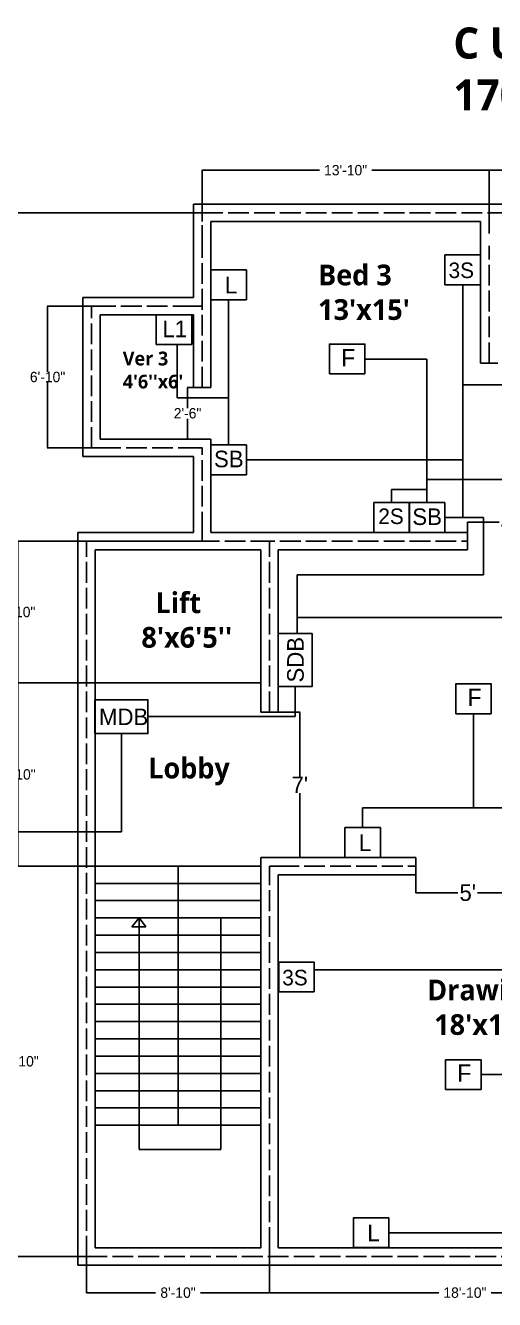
# Model space of a CAD drawing. Header units: inches. Extents: x 634 to 2405, y -24 to 1181.
# Drawn here: x 1010 to 1281, y 49 to 786 of the extents above; entities that cross this region are included whole.
import ezdxf

# ---------------------------------------------------------------- set-up
doc = ezdxf.new("R2010")
doc.units = ezdxf.units.IN
doc.header["$MEASUREMENT"] = 0
doc.linetypes.add('ACAD_ISO02W100', pattern=[15, 12, -3])
doc.dimstyles.get("Standard").update_dxf_attribs({"dimtxt": 12, "dimasz": 0.18, "dimexe": 0.18, "dimexo": 0.0625, "dimgap": 0.09, "dimtad": 0, "dimtih": 1, "dimtoh": 1, "dimdec": 0, "dimzin": 0, "dimdsep": 46, "dimlunit": 3, "dimtxsty": 'Standard', "dimcen": 0.09, "dimaunit": 1, "dimadec": 0, "dimazin": 0, "dimtfac": 1, "dimtdec": 0, "dimtofl": 0, "dimtmove": 0, "dimatfit": 3, "dimfxl": 1, "dimtolj": 1, "dimtzin": 0, "dimarcsym": 0})

# ---------------------------------------------------------------- blocks, each defined once
blk = doc.blocks.new('*D5')
at = {"color": 0, "lineweight": -2}
for p, q in [((1111.93, 576.79), (1103.32, 576.79)), ((1103.5, 576.61), (1103.5, 564.88)), ((1103.5, 546.97), (1103.5, 558.7)), ((1106.93, 546.79), (1103.32, 546.79))]:
    blk.add_line(p, q, dxfattribs=at)
at = {"color": 0}
for points in [[(1103.47, 576.61), (1103.53, 576.61), (1103.5, 576.79)], [(1103.47, 546.97), (1103.53, 546.97), (1103.5, 546.79)]]:
    blk.add_solid(points, dxfattribs=at)
at = {"layer": 'Defpoints', "color": 0}
for p in [(1111.99, 576.79), (1103.5, 546.79), (1106.99, 546.79)]:
    blk.add_point(p, dxfattribs=at)
at = {"color": 0, "insert": (1103.5, 561.79), "char_height": 6, "attachment_point": 5}
blk.add_mtext('\\A1;2\'-6"', dxfattribs=at)
blk = doc.blocks.new('*D11')
at = {"color": 0, "lineweight": -2}
for p, q in [((1049.93, 299.79), (1004.77, 299.79)), ((1004.95, 299.61), (1004.95, 189.88)), ((1004.95, 73.97), (1004.95, 183.7)), ((1044.93, 73.79), (1004.77, 73.79))]:
    blk.add_line(p, q, dxfattribs=at)
at = {"color": 0}
for points in [[(1004.92, 299.61), (1004.98, 299.61), (1004.95, 299.79)], [(1004.92, 73.97), (1004.98, 73.97), (1004.95, 73.79)]]:
    blk.add_solid(points, dxfattribs=at)
at = {"layer": 'Defpoints', "color": 0}
for p in [(1049.99, 299.79), (1004.95, 73.79), (1044.99, 73.79)]:
    blk.add_point(p, dxfattribs=at)
at = {"color": 0, "insert": (1004.95, 186.79), "char_height": 6, "attachment_point": 5}
blk.add_mtext('\\A1;18\'-10"', dxfattribs=at)
blk = doc.blocks.new('*D12')
at = {"color": 0, "lineweight": -2}
for p, q in [((1049.93, 405.79), (1005.22, 405.79)), ((1005.4, 405.61), (1005.4, 355.88)), ((1005.4, 299.97), (1005.4, 349.7)), ((1044.93, 299.79), (1005.22, 299.79))]:
    blk.add_line(p, q, dxfattribs=at)
at = {"color": 0}
for points in [[(1005.37, 405.61), (1005.43, 405.61), (1005.4, 405.79)], [(1005.37, 299.97), (1005.43, 299.97), (1005.4, 299.79)]]:
    blk.add_solid(points, dxfattribs=at)
at = {"layer": 'Defpoints', "color": 0}
for p in [(1005.4, 405.79), (1049.99, 405.79), (1044.99, 299.79)]:
    blk.add_point(p, dxfattribs=at)
at = {"color": 0, "insert": (1005.4, 352.79), "char_height": 6, "attachment_point": 5}
blk.add_mtext('\\A1;8\'-10"', dxfattribs=at)
blk = doc.blocks.new('*D13')
at = {"color": 0, "lineweight": -2}
for p, q in [((1044.93, 487.79), (1005.04, 487.79)), ((1005.22, 487.61), (1005.22, 449.88)), ((1005.22, 405.97), (1005.22, 443.7)), ((1044.93, 405.79), (1005.04, 405.79))]:
    blk.add_line(p, q, dxfattribs=at)
at = {"color": 0}
for points in [[(1005.19, 487.61), (1005.25, 487.61), (1005.22, 487.79)], [(1005.19, 405.97), (1005.25, 405.97), (1005.22, 405.79)]]:
    blk.add_solid(points, dxfattribs=at)
at = {"layer": 'Defpoints', "color": 0}
for p in [(1044.99, 487.79), (1005.22, 405.79), (1044.99, 405.79)]:
    blk.add_point(p, dxfattribs=at)
at = {"color": 0, "insert": (1005.22, 446.79), "char_height": 6, "attachment_point": 5}
blk.add_mtext('\\A1;6\'-10"', dxfattribs=at)
blk = doc.blocks.new('*D14')
at = {"color": 0, "lineweight": -2}
for p, q in [((1111.93, 677.79), (978.27, 677.79)), ((978.45, 677.61), (978.45, 585.88)), ((978.45, 487.97), (978.45, 579.7)), ((1111.93, 487.79), (978.27, 487.79))]:
    blk.add_line(p, q, dxfattribs=at)
at = {"color": 0}
for points in [[(978.42, 677.61), (978.48, 677.61), (978.45, 677.79)], [(978.42, 487.97), (978.48, 487.97), (978.45, 487.79)]]:
    blk.add_solid(points, dxfattribs=at)
at = {"layer": 'Defpoints', "color": 0}
for p in [(978.45, 677.79), (1111.99, 677.79), (1111.99, 487.79)]:
    blk.add_point(p, dxfattribs=at)
at = {"color": 0, "insert": (978.45, 582.79), "char_height": 6, "attachment_point": 5}
blk.add_mtext('\\A1;15\'-10"', dxfattribs=at)
blk = doc.blocks.new('*D15')
at = {"color": 0, "lineweight": -2}
for p, q in [((1047.93, 623.79), (1022.33, 623.79)), ((1022.51, 623.61), (1022.51, 585.88)), ((1022.51, 541.97), (1022.51, 579.7)), ((1047.93, 541.79), (1022.33, 541.79))]:
    blk.add_line(p, q, dxfattribs=at)
at = {"color": 0}
for points in [[(1022.48, 623.61), (1022.54, 623.61), (1022.51, 623.79)], [(1022.48, 541.97), (1022.54, 541.97), (1022.51, 541.79)]]:
    blk.add_solid(points, dxfattribs=at)
at = {"layer": 'Defpoints', "color": 0}
for p in [(1047.99, 623.79), (1022.51, 541.79), (1047.99, 541.79)]:
    blk.add_point(p, dxfattribs=at)
at = {"color": 0, "insert": (1022.51, 582.79), "char_height": 6, "attachment_point": 5}
blk.add_mtext('\\A1;6\'-10"', dxfattribs=at)
blk = doc.blocks.new('*D16')
at = {"color": 0, "lineweight": -2}
for p, q in [((1111.93, 677.85), (1111.93, 702.67)), ((1112.11, 702.49), (1179.87, 702.49)), ((1277.81, 702.49), (1210.05, 702.49)), ((1277.99, 677.85), (1277.99, 702.67))]:
    blk.add_line(p, q, dxfattribs=at)
at = {"color": 0}
for points in [[(1112.11, 702.52), (1112.11, 702.46), (1111.93, 702.49)], [(1277.81, 702.52), (1277.81, 702.46), (1277.99, 702.49)]]:
    blk.add_solid(points, dxfattribs=at)
at = {"layer": 'Defpoints', "color": 0}
for p in [(1277.99, 702.49), (1111.93, 677.79), (1277.99, 677.79)]:
    blk.add_point(p, dxfattribs=at)
at = {"color": 0, "insert": (1194.96, 702.49), "char_height": 6, "attachment_point": 5}
blk.add_mtext('\\A1;13\'-10"', dxfattribs=at)
blk = doc.blocks.new('*D17')
at = {"color": 0, "lineweight": -2}
for p, q in [((1277.99, 677.91), (1277.99, 702.67)), ((1278.17, 702.49), (1298.4, 702.49)), ((1341.81, 702.49), (1321.58, 702.49)), ((1341.99, 677.91), (1341.99, 702.67))]:
    blk.add_line(p, q, dxfattribs=at)
at = {"color": 0}
for points in [[(1278.17, 702.52), (1278.17, 702.46), (1277.99, 702.49)], [(1341.81, 702.52), (1341.81, 702.46), (1341.99, 702.49)]]:
    blk.add_solid(points, dxfattribs=at)
at = {"layer": 'Defpoints', "color": 0}
for p in [(1341.99, 702.49), (1277.99, 677.85), (1341.99, 677.85)]:
    blk.add_point(p, dxfattribs=at)
at = {"color": 0, "insert": (1309.99, 702.49), "char_height": 6, "attachment_point": 5}
blk.add_mtext('\\A1;5\'-4"', dxfattribs=at)
blk = doc.blocks.new('*D28')
at = {"color": 0, "lineweight": -2}
for p, q in [((1150.99, 73.6), (1150.99, 52.71)), ((1376.99, 73.6), (1376.99, 52.71)), ((1151.17, 52.89), (1248.9, 52.89)), ((1376.81, 52.89), (1279.08, 52.89))]:
    blk.add_line(p, q, dxfattribs=at)
at = {"color": 0}
for points in [[(1151.17, 52.92), (1151.17, 52.86), (1150.99, 52.89)], [(1376.81, 52.92), (1376.81, 52.86), (1376.99, 52.89)]]:
    blk.add_solid(points, dxfattribs=at)
at = {"layer": 'Defpoints', "color": 0}
for p in [(1150.99, 73.66), (1376.99, 73.66), (1150.99, 52.89)]:
    blk.add_point(p, dxfattribs=at)
at = {"color": 0, "insert": (1263.99, 52.89), "char_height": 6, "attachment_point": 5}
blk.add_mtext('\\A1;18\'-10"', dxfattribs=at)
blk = doc.blocks.new('*D29')
at = {"color": 0, "lineweight": -2}
for p, q in [((1044.99, 73.54), (1044.99, 52.71)), ((1150.99, 73.54), (1150.99, 52.71)), ((1045.17, 52.89), (1084.9, 52.89)), ((1150.81, 52.89), (1111.08, 52.89))]:
    blk.add_line(p, q, dxfattribs=at)
at = {"color": 0}
for points in [[(1045.17, 52.92), (1045.17, 52.86), (1044.99, 52.89)], [(1150.81, 52.92), (1150.81, 52.86), (1150.99, 52.89)]]:
    blk.add_solid(points, dxfattribs=at)
at = {"layer": 'Defpoints', "color": 0}
for p in [(1044.99, 73.6), (1150.99, 73.6), (1044.99, 52.89)]:
    blk.add_point(p, dxfattribs=at)
at = {"color": 0, "insert": (1097.99, 52.89), "char_height": 6, "attachment_point": 5}
blk.add_mtext('\\A1;8\'-10"', dxfattribs=at)
blk = doc.blocks.new('*D30')
at = {"color": 0, "lineweight": -2}
for p, q in [((1151.05, 388.79), (1168.63, 388.79)), ((1168.45, 388.61), (1168.45, 351.68)), ((1168.45, 304.97), (1168.45, 341.9)), ((1151.05, 304.79), (1168.63, 304.79))]:
    blk.add_line(p, q, dxfattribs=at)
at = {"color": 0}
for points in [[(1168.42, 388.61), (1168.48, 388.61), (1168.45, 388.79)], [(1168.42, 304.97), (1168.48, 304.97), (1168.45, 304.79)]]:
    blk.add_solid(points, dxfattribs=at)
at = {"layer": 'Defpoints', "color": 0}
for p in [(1150.99, 388.79), (1150.99, 304.79), (1168.45, 304.79)]:
    blk.add_point(p, dxfattribs=at)
at = {"color": 0, "insert": (1168.45, 346.79), "char_height": 9.6, "attachment_point": 5}
blk.add_mtext("\\A1;7'", dxfattribs=at)
blk = doc.blocks.new('*D31')
at = {"color": 0, "lineweight": -2}
for p, q in [((1235.62, 299.73), (1235.62, 284.17)), ((1295.62, 299.73), (1295.62, 284.17)), ((1235.8, 284.35), (1259.93, 284.35)), ((1295.44, 284.35), (1271.31, 284.35))]:
    blk.add_line(p, q, dxfattribs=at)
at = {"color": 0}
for points in [[(1235.8, 284.38), (1235.8, 284.32), (1235.62, 284.35)], [(1295.44, 284.38), (1295.44, 284.32), (1295.62, 284.35)]]:
    blk.add_solid(points, dxfattribs=at)
at = {"layer": 'Defpoints', "color": 0}
for p in [(1235.62, 299.79), (1295.62, 299.79), (1235.62, 284.35)]:
    blk.add_point(p, dxfattribs=at)
at = {"color": 0, "insert": (1265.62, 284.35), "char_height": 9.6, "attachment_point": 5}
blk.add_mtext("\\A1;5'", dxfattribs=at)
blk = doc.blocks.new('*D33')
at = {"color": 0, "lineweight": -2}
for p, q in [((1265.54, 487.85), (1265.54, 498.96)), ((1265.72, 498.78), (1283.85, 498.78)), ((1313.36, 498.78), (1295.23, 498.78)), ((1313.54, 487.85), (1313.54, 498.96))]:
    blk.add_line(p, q, dxfattribs=at)
at = {"color": 0}
for points in [[(1265.72, 498.81), (1265.72, 498.75), (1265.54, 498.78)], [(1313.36, 498.81), (1313.36, 498.75), (1313.54, 498.78)]]:
    blk.add_solid(points, dxfattribs=at)
at = {"layer": 'Defpoints', "color": 0}
for p in [(1265.54, 498.78), (1265.54, 487.79), (1313.54, 487.79)]:
    blk.add_point(p, dxfattribs=at)
at = {"color": 0, "insert": (1289.54, 498.78), "char_height": 9.6, "attachment_point": 5}
blk.add_mtext("\\A1;4'", dxfattribs=at)

msp = doc.modelspace()

# ---------------------------------------------------------------- linework, layer by layer
at = {"color": 0}
for p, q in [((1106.99, 682.79), (1141.99, 682.79)), ((1106.99, 658.79), (1106.99, 682.79)), ((1141.99, 682.79), (1336.99, 682.79)), ((1111.99, 672.79), (1111.99, 677.79)), ((1116.99, 672.79), (1141.99, 672.79)), ((1116.99, 658.79), (1116.99, 672.79)), ((1141.99, 672.79), (1272.99, 672.79)), ((1272.99, 658.79), (1272.99, 672.79)), ((1106.99, 628.79), (1106.99, 658.79)), ((1116.99, 576.79), (1116.99, 658.79)), ((1272.99, 590.79), (1272.99, 658.79)), ((1252.45, 636.25), (1272.98, 636.25)), ((1106.99, 628.79), (1042.99, 628.79)), ((1042.99, 536.79), (1042.99, 628.79)), ((1117.04, 627.55), (1137.57, 627.55)), ((1052.99, 623.79), (1047.99, 623.79)), ((1106.99, 623.79), (1111.99, 623.79)), ((1106.99, 618.79), (1052.99, 618.79)), ((1052.99, 546.79), (1052.99, 618.79)), ((1106.99, 576.79), (1106.99, 618.79)), ((1085.39, 601.62), (1105.92, 601.62)), ((1272.99, 590.79), (1282.99, 590.79)), ((1185.61, 584.62), (1206.14, 584.62)), ((1106.99, 576.79), (1116.99, 576.79)), ((1052.99, 546.79), (1106.99, 546.79)), ((1106.99, 546.79), (1116.99, 546.79)), ((1116.99, 492.79), (1116.99, 546.79)), ((1052.99, 541.79), (1047.99, 541.79)), ((1106.99, 541.79), (1111.99, 541.79)), ((1042.99, 536.79), (1106.99, 536.79)), ((1106.99, 492.79), (1106.99, 536.79)), ((1117.02, 526.3), (1137.55, 526.3)), ((1039.99, 492.79), (1106.99, 492.79)), ((1039.99, 68.79), (1039.99, 492.79)), ((1111.99, 492.79), (1111.99, 487.79)), ((1116.99, 492.79), (1141.99, 492.79)), ((1141.99, 492.79), (1265.54, 492.79)), ((1150.99, 482.79), (1150.99, 487.79)), ((1151.99, 492.79), (1155.99, 492.79)), ((1211.3, 492.92), (1231.83, 492.92)), ((1231.76, 492.89), (1252.29, 492.89)), ((1265.54, 492.79), (1265.54, 482.79)), ((1049.99, 482.79), (1145.99, 482.79)), ((1049.99, 410.79), (1049.99, 482.79)), ((1141.99, 482.79), (1145.99, 482.79)), ((1145.99, 410.79), (1145.99, 482.79)), ((1155.99, 482.79), (1265.54, 482.79)), ((1155.99, 388.79), (1155.99, 482.79)), ((1049.99, 410.79), (1049.99, 400.79)), ((1145.99, 405.79), (1049.99, 405.79)), ((1145.99, 410.79), (1145.99, 400.79)), ((1049.99, 374.79), (1049.99, 400.79)), ((1145.99, 388.79), (1145.99, 400.79)), ((1145.99, 388.79), (1155.99, 388.79)), ((1258.7, 387.99), (1279.23, 387.99)), ((1049.99, 374.79), (1049.99, 364.79)), ((1049.99, 304.79), (1049.99, 364.79)), ((1049.99, 304.79), (1049.99, 294.79)), ((1145.99, 304.79), (1145.99, 294.79)), ((1145.99, 304.79), (1155.99, 304.79)), ((1155.99, 304.79), (1235.62, 304.79)), ((1194.56, 304.81), (1215.09, 304.81)), ((1235.62, 294.79), (1235.62, 304.79)), ((1145.99, 299.79), (1049.99, 299.79)), ((1097.99, 299.79), (1097.99, 149.79)), ((1150.99, 294.79), (1150.99, 299.79)), ((1155.99, 299.79), (1150.99, 299.79)), ((1049.99, 78.79), (1049.99, 294.79)), ((1145.99, 289.79), (1049.99, 289.79)), ((1145.99, 78.79), (1145.99, 294.79)), ((1155.99, 78.79), (1155.99, 294.79)), ((1155.99, 294.79), (1235.62, 294.79)), ((1145.99, 279.79), (1049.99, 279.79)), ((1145.99, 269.79), (1049.99, 269.79)), ((1075.55, 269.79), (1069.19, 269.79)), ((1075.55, 269.79), (1071.18, 264.54)), ((1075.55, 135.69), (1075.55, 269.79)), ((1075.55, 269.79), (1079.37, 264.54)), ((1122.7, 269.79), (1122.7, 135.69)), ((1145.99, 259.79), (1049.99, 259.79)), ((1071.18, 264.54), (1079.37, 264.54)), ((1145.99, 249.79), (1049.99, 249.79)), ((1145.99, 239.79), (1049.99, 239.79)), ((1145.99, 229.79), (1049.99, 229.79)), ((1156.23, 226.94), (1176.76, 226.94)), ((1145.99, 219.79), (1049.99, 219.79)), ((1145.99, 209.79), (1049.99, 209.79)), ((1145.99, 199.79), (1049.99, 199.79)), ((1145.99, 189.79), (1049.99, 189.79)), ((1145.99, 179.79), (1049.99, 179.79)), ((1145.99, 169.79), (1049.99, 169.79)), ((1252.77, 170.53), (1273.3, 170.53)), ((1145.99, 159.79), (1049.99, 159.79)), ((1145.99, 149.79), (1049.99, 149.79)), ((1122.7, 135.69), (1075.55, 135.69)), ((1049.99, 78.79), (1145.99, 78.79)), ((1150.99, 78.79), (1150.99, 73.79)), ((1155.99, 78.79), (1371.99, 78.79)), ((1199.43, 79), (1219.95, 79)), ((1039.99, 68.79), (1617.99, 68.79))]:
    msp.add_line(p, q, dxfattribs=at)
at = {"color": 0, "linetype": 'ACAD_ISO02W100'}
for p, q in [((1111.99, 677.79), (1141.99, 677.79)), ((1111.99, 658.79), (1111.99, 672.79)), ((1141.99, 677.79), (1336.99, 677.79)), ((1277.99, 672.79), (1277.99, 677.79)), ((1277.99, 665.79), (1277.99, 672.79)), ((1111.99, 576.79), (1111.99, 658.79)), ((1277.99, 590.79), (1277.99, 658.79)), ((1047.99, 541.79), (1047.99, 623.79)), ((1106.99, 623.79), (1052.99, 623.79)), ((1052.99, 541.79), (1106.99, 541.79)), ((1111.99, 492.79), (1111.99, 541.79)), ((1044.99, 73.79), (1044.99, 487.79)), ((1049.99, 487.79), (1145.99, 487.79)), ((1141.99, 487.79), (1265.54, 487.79)), ((1150.99, 388.79), (1150.99, 482.79)), ((1155.99, 299.79), (1235.62, 299.79)), ((1150.99, 78.79), (1150.99, 294.79)), ((1044.99, 73.79), (1612.99, 73.79))]:
    msp.add_line(p, q, dxfattribs=at)
at = {"color": 5}
for p, q in [((1262.71, 501.5), (1262.71, 636.25)), ((1314.67, 578.22), (1262.71, 578.22)), ((1137.55, 534.91), (1262.71, 534.91)), ((1252.29, 501.5), (1262.71, 501.5)), ((1262.71, 501.5), (1274.78, 501.5)), ((1274.78, 501.5), (1274.78, 468.41)), ((1274.78, 468.41), (1166.92, 468.41)), ((1166.92, 468.41), (1166.92, 434.33)), ((1368.5, 443.66), (1166.92, 443.66)), ((1176.76, 239.76), (1307, 239.76))]:
    msp.add_line(p, q, dxfattribs=at)
at = {"color": 1}
for p, q in [((1127.29, 543.52), (1127.29, 627.55)), ((1097.57, 570.68), (1097.57, 601.62)), ((1242.03, 593.23), (1206.14, 593.23)), ((1242.03, 510.11), (1242.03, 593.23)), ((1127.29, 570.68), (1097.57, 570.68)), ((1221.56, 510.14), (1221.56, 517.78)), ((1221.56, 517.78), (1242.03, 517.78)), ((1316.3, 523.45), (1242.03, 523.45)), ((1268.96, 387.99), (1268.96, 333.47)), ((1342.5, 333.47), (1204.82, 333.47)), ((1204.82, 333.47), (1204.82, 322.03)), ((1273.3, 179.14), (1328.05, 179.14)), ((1328.05, 87.61), (1219.95, 87.61))]:
    msp.add_line(p, q, dxfattribs=at)
at = {"color": 2}
for p, q in [((1165.77, 386.3), (1165.77, 403.71)), ((1080.58, 386.3), (1165.77, 386.3)), ((1065.26, 376.51), (1065.26, 319.52)), ((1065.26, 319.52), (972.21, 319.52))]:
    msp.add_line(p, q, dxfattribs=at)
for points in [[(1252.45, 636.25), (1252.45, 653.47), (1272.98, 653.47), (1272.98, 636.25)], [(1117.04, 627.55), (1117.04, 644.77), (1137.57, 644.77), (1137.57, 627.55)], [(1085.39, 601.62), (1085.39, 618.84), (1105.92, 618.84), (1105.92, 601.62)], [(1185.61, 584.62), (1185.61, 601.84), (1206.14, 601.84), (1206.14, 584.62)], [(1117.02, 526.3), (1117.02, 543.52), (1137.55, 543.52), (1137.55, 526.3)], [(1211.3, 492.92), (1211.3, 510.14), (1231.83, 510.14), (1231.83, 492.92)], [(1231.76, 492.89), (1231.76, 510.11), (1252.29, 510.11), (1252.29, 492.89)], [(1258.7, 387.99), (1258.7, 405.21), (1279.23, 405.21), (1279.23, 387.99)], [(1194.56, 304.81), (1194.56, 322.03), (1215.09, 322.03), (1215.09, 304.81)], [(1156.23, 226.94), (1156.23, 244.16), (1176.76, 244.16), (1176.76, 226.94)], [(1252.77, 170.53), (1252.77, 187.75), (1273.3, 187.75), (1273.3, 170.53)], [(1199.43, 79), (1199.43, 96.22), (1219.95, 96.22), (1219.95, 79)]]:
    msp.add_lwpolyline(points)
for points in [[(1155.98, 403.71), (1155.98, 434.33), (1175.56, 434.33), (1175.56, 403.71)], [(1049.95, 396.09), (1080.58, 396.09), (1080.58, 376.51), (1049.95, 376.51)]]:
    msp.add_lwpolyline(points, close=True)

# ---------------------------------------------------------------- texts
at = {"attachment_point": 1}
for s, insert, char_height, width in [('{\\fYu Gothic Light|b1|i0|c0|p34;C Unit \\P1700 sq-ft (approx)}', (1257.28, 785.1), 18, 225.3112), ('3S', (1254.52, 649.08), 9, 45.9018), ("{\\fYu Gothic Light|b1|i0|c0|p34;Bed 3\\P13'x15'}", (1179.02, 647.87), 12, 78.795), ('L', (1125.13, 640.81), 9.6, 45.9018), ('L1', (1088.92, 615.45), 9.6, 45.9018), ("{\\fYu Gothic Light|b1|i0|c0|p34;Ver 3\\P4'6''x6'}", (1066.02, 597.52), 8, 78.795), ('F', (1192.4, 599.05), 10, 45.9018), ('SB', (1118.82, 540.18), 9.6, 45.9018), ('2S', (1213.86, 506.74), 9, 45.9018), ('SB', (1233.56, 506.78), 9.6, 45.9018), ("{\\fYu Gothic Light|b1|i0|c0|p34;  Lift\\P8'x6'5''}", (1076.81, 458.17), 12, 78.795), ('F', (1265.48, 402.42), 10, 45.9018), ('MDB', (1052.26, 390.96), 9.6, 45.9018), ('{\\fYu Gothic Light|b1|i0|c0|p34;Lobby}', (1080.76, 362.49), 12, 78.795), ('L', (1202.65, 318.08), 9.6, 45.9018), ('3S', (1158.3, 239.76), 9, 45.9018), ("{\\fYu Gothic Light|b1|i0|c0|p34;Drawing\\P 18'x18'}", (1242.15, 234.09), 12, 78.795), ('F', (1259.55, 184.96), 10, 45.9018), ('L', (1207.51, 92.26), 9.6, 45.9018)]:
    msp.add_mtext(s, dxfattribs=dict(at, insert=insert, char_height=char_height, width=width))
at = {"insert": (1161.12, 406.01), "char_height": 9.6, "width": 45.9018, "attachment_point": 1, "rotation": 90}
msp.add_mtext('SDB', dxfattribs=at)

# ---------------------------------------------------------------- dimensions: what is measured, and where the dimension line sits
at = {"color": 0}
for base, p1, p2, override, picture, middle in [((1277.99, 702.49), (1111.93, 677.79), (1277.99, 677.79), {"dimtxt": 6}, '*D16', (1194.96, 702.49)), ((1341.99, 702.49), (1277.99, 677.85), (1341.99, 677.85), {"dimtxt": 6}, '*D17', (1309.99, 702.49)), ((1265.54, 498.78), (1313.54, 487.79), (1265.54, 487.79), {"dimtxt": 9.6}, '*D33', (1289.54, 498.78)), ((1235.62, 284.35), (1295.62, 299.79), (1235.62, 299.79), {"dimtxt": 9.6}, '*D31', (1265.62, 284.35)), ((1044.99, 52.89), (1150.99, 73.6), (1044.99, 73.6), {"dimtxt": 6}, '*D29', (1097.99, 52.89)), ((1150.99, 52.89), (1376.99, 73.66), (1150.99, 73.66), {"dimtxt": 6}, '*D28', (1263.99, 52.89))]:
    dim = msp.add_linear_dim(base=base, p1=p1, p2=p2, dimstyle='Standard', override=override, dxfattribs=at)
    dim.commit()
    dim.dimension.update_dxf_attribs({"geometry": picture, "text_midpoint": middle})
for base, p1, p2, override, picture, middle in [((978.45, 677.79), (1111.99, 487.79), (1111.99, 677.79), {"dimtxt": 6}, '*D14', (978.45, 582.79)), ((1022.51, 541.79), (1047.99, 623.79), (1047.99, 541.79), {"dimtxt": 6}, '*D15', (1022.51, 582.79)), ((1103.5, 546.79), (1111.99, 576.79), (1106.99, 546.79), {"dimtxt": 6}, '*D5', (1103.5, 561.79)), ((1005.22, 405.79), (1044.99, 487.79), (1044.99, 405.79), {"dimtxt": 6}, '*D13', (1005.22, 446.79)), ((1005.4, 405.79), (1044.99, 299.79), (1049.99, 405.79), {"dimtxt": 6}, '*D12', (1005.4, 352.79)), ((1168.45, 304.79), (1150.99, 388.79), (1150.99, 304.79), {"dimtxt": 9.6}, '*D30', (1168.45, 346.79)), ((1004.95, 73.79), (1049.99, 299.79), (1044.99, 73.79), {"dimtxt": 6}, '*D11', (1004.95, 186.79))]:
    dim = msp.add_linear_dim(base=base, p1=p1, p2=p2, angle=90, dimstyle='Standard', override=override, dxfattribs=at)
    dim.commit()
    dim.dimension.update_dxf_attribs({"geometry": picture, "text_midpoint": middle})

doc.saveas('drawing.dxf')
